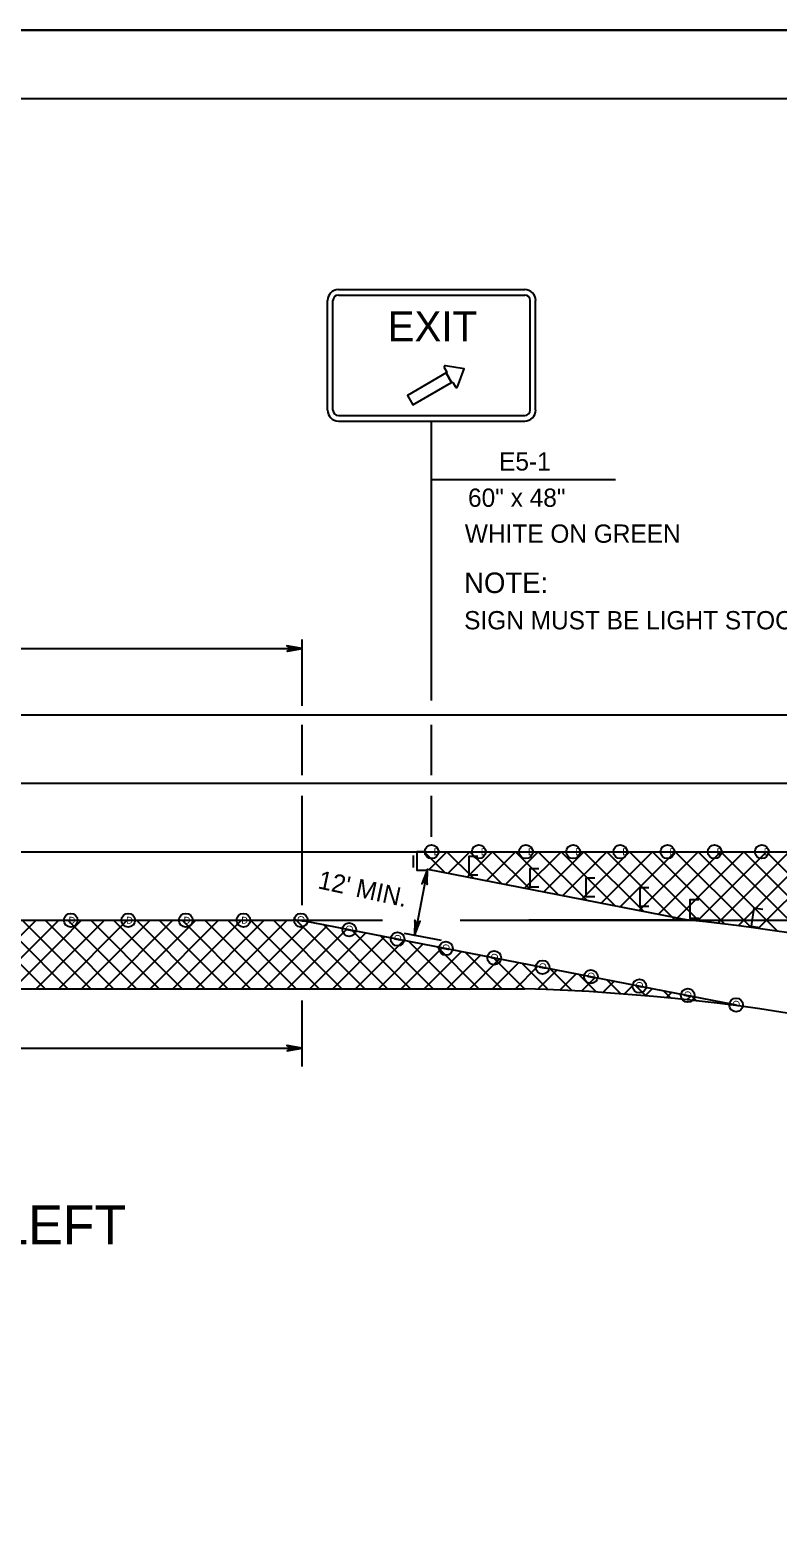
# Model space of a CAD drawing. Extents: x 499945 to 500993, y 499985 to 500645.
# Drawn here: x 500323.4 to 500487, y 500315 to 500645 of the extents above; entities that cross this region are included whole.
import ezdxf

# ---------------------------------------------------------------- set-up
doc = ezdxf.new("R2010")
doc.units = 0
for name, color, linetype in [('1', 7, 'Continuous'), ('24', 7, 'Continuous'), ('39', 7, 'Continuous'), ('41', 7, 'Continuous'), ('5', 7, 'Continuous'), ('56', 7, 'Continuous'), ('60', 7, 'Continuous')]:
    doc.layers.add(name, color=color, linetype=linetype)

msp = doc.modelspace()

# ---------------------------------------------------------------- linework, layer by layer
at = {"layer": '1'}
for p, q in [((500993, 500645), (499944.83, 500645)), ((500990, 500630), (500000, 500630)), ((500411.24, 500498.27), (500411.24, 500559.44)), ((500382.92, 500497.13), (500382.92, 500511.63)), ((500077.46, 500495.15), (500813.85, 500495.15)), ((500382.92, 500481.91), (500382.92, 500492.98)), ((500411.24, 500481.91), (500411.24, 500492.98)), ((500077.46, 500480.16), (500813.85, 500480.16)), ((500382.92, 500453.5), (500382.92, 500477.41)), ((500411.24, 500468.44), (500411.24, 500477.41)), ((500077.46, 500465.17), (500813.85, 500465.17)), ((500414.19, 500460.59), (500409.6, 500465.17)), ((500410.69, 500461.26), (500414.6, 500465.17)), ((500411.24, 500465.17), (500813.85, 500465.17)), ((500420.39, 500459.38), (500414.6, 500465.17)), ((500414.88, 500460.45), (500419.59, 500465.17)), ((500419.06, 500459.64), (500424.59, 500465.17)), ((500426.59, 500458.18), (500419.59, 500465.17)), ((500423.24, 500458.83), (500429.59, 500465.17)), ((500432.79, 500456.97), (500424.59, 500465.17)), ((500427.43, 500458.01), (500434.58, 500465.17)), ((500438.99, 500455.77), (500429.59, 500465.17)), ((500431.61, 500457.2), (500439.58, 500465.17)), ((500445.19, 500454.56), (500434.58, 500465.17)), ((500435.79, 500456.39), (500444.58, 500465.17)), ((500451.39, 500453.36), (500439.58, 500465.17)), ((500439.98, 500455.57), (500449.57, 500465.17)), ((500444.16, 500454.76), (500454.57, 500465.17)), ((500457.59, 500452.15), (500444.58, 500465.17)), ((500447.77, 500463.37), (500449.57, 500465.17)), ((500448.34, 500453.95), (500459.56, 500465.17)), ((500464.56, 500450.18), (500449.57, 500465.17)), ((500451.64, 500462.24), (500454.57, 500465.17)), ((500452.53, 500453.14), (500464.56, 500465.17)), ((500469.56, 500450.18), (500454.57, 500465.17)), ((500456.71, 500452.32), (500469.56, 500465.17)), ((500475.41, 500449.33), (500459.56, 500465.17)), ((500460.9, 500451.51), (500474.55, 500465.17)), ((500464.56, 500450.18), (500479.55, 500465.17)), ((500481.16, 500448.57), (500464.56, 500465.17)), ((500469.56, 500450.18), (500484.54, 500465.17)), ((500486.93, 500447.79), (500469.56, 500465.17)), ((500473.88, 500449.51), (500489.54, 500465.17)), ((500492.82, 500446.9), (500474.55, 500465.17)), ((500478.33, 500448.96), (500494.54, 500465.17)), ((500498.8, 500445.92), (500479.55, 500465.17)), ((500482.75, 500448.38), (500499.53, 500465.17)), ((500504.87, 500444.84), (500484.54, 500465.17)), ((500410.35, 500461.33), (500407.55, 500446.92)), ((500410.35, 500461.33), (500467.63, 500450.2)), ((500077.46, 500450.18), (500400.48, 500450.18)), ((500320.75, 500446.26), (500324.67, 500450.18)), ((500325.59, 500446.26), (500321.67, 500450.18)), ((500325.74, 500446.26), (500329.66, 500450.18)), ((500332.45, 500444.4), (500326.67, 500450.18)), ((500329.66, 500435.19), (500344.65, 500450.18)), ((500330.24, 500445.76), (500334.66, 500450.18)), ((500346.65, 500435.19), (500331.66, 500450.18)), ((500333.49, 500444.02), (500339.66, 500450.18)), ((500334.66, 500435.19), (500349.65, 500450.18)), ((500351.65, 500435.19), (500336.66, 500450.18)), ((500339.66, 500435.19), (500354.64, 500450.18)), ((500356.64, 500435.19), (500341.65, 500450.18)), ((500344.65, 500435.19), (500359.64, 500450.18)), ((500361.64, 500435.19), (500346.65, 500450.18)), ((500349.65, 500435.19), (500364.64, 500450.18)), ((500366.63, 500435.19), (500351.65, 500450.18)), ((500354.64, 500435.19), (500369.63, 500450.18)), ((500371.63, 500435.19), (500356.64, 500450.18)), ((500359.64, 500435.19), (500374.63, 500450.18)), ((500376.63, 500435.19), (500361.64, 500450.18)), ((500364.64, 500435.19), (500379.62, 500450.18)), ((500381.62, 500435.19), (500366.63, 500450.18)), ((500369.63, 500435.19), (500384.3, 500449.86)), ((500386.62, 500435.19), (500371.63, 500450.18)), ((500374.63, 500435.19), (500388.48, 500449.04)), ((500391.62, 500435.19), (500376.63, 500450.18)), ((500396.61, 500435.19), (500381.38, 500450.42)), ((500382.64, 500450.18), (500477.88, 500431.66)), ((500401.61, 500435.19), (500387.58, 500449.22)), ((500417.48, 500450.18), (500813.85, 500450.18)), ((500467.63, 500450.18), (500432.56, 500450.18)), ((500314.67, 500435.19), (500325.74, 500446.26)), ((500326.67, 500435.19), (500315.6, 500446.26)), ((500319.67, 500435.19), (500330.24, 500445.76)), ((500331.66, 500435.19), (500320.59, 500446.26)), ((500336.66, 500435.19), (500325.59, 500446.26)), ((500379.62, 500435.19), (500392.66, 500448.23)), ((500384.62, 500435.19), (500396.85, 500447.42)), ((500389.62, 500435.19), (500401.03, 500446.6)), ((500406.6, 500435.19), (500393.78, 500448.01)), ((500394.61, 500435.19), (500405.21, 500445.79)), ((500411.6, 500435.19), (500399.98, 500446.81)), ((500416.6, 500435.19), (500406.19, 500445.6)), ((500324.67, 500435.19), (500333.49, 500444.02)), ((500341.65, 500435.19), (500332.45, 500444.4)), ((500399.61, 500435.19), (500409.4, 500444.98)), ((500404.61, 500435.19), (500413.58, 500444.16)), ((500409.6, 500435.19), (500417.76, 500443.35)), ((500421.59, 500435.19), (500412.39, 500444.4)), ((500414.6, 500435.19), (500421.94, 500442.54)), ((500426.59, 500435.19), (500418.59, 500443.19)), ((500419.59, 500435.19), (500426.13, 500441.72)), ((500431.59, 500435.19), (500424.79, 500441.98)), ((500424.59, 500435.19), (500430.31, 500440.91)), ((500429.59, 500435.19), (500434.49, 500440.1)), ((500436.58, 500435.19), (500431, 500440.78)), ((500434.58, 500435.19), (500438.68, 500439.28)), ((500442.01, 500434.76), (500437.2, 500439.57)), ((500439.29, 500434.9), (500442.86, 500438.47)), ((500077.46, 500435.19), (500431.64, 500435.19)), ((500326.67, 500435.19), (500323.79, 500438.06)), ((500447.31, 500434.45), (500443.4, 500438.37)), ((500444.04, 500434.65), (500447.04, 500437.66)), ((500448.74, 500434.36), (500451.22, 500436.84)), ((500452.68, 500434.08), (500449.6, 500437.16)), ((500453.4, 500434.03), (500455.41, 500436.03)), ((500458.12, 500433.64), (500455.8, 500435.95)), ((500458.02, 500433.65), (500459.59, 500435.22)), ((500382.92, 500418.14), (500382.92, 500432.64)), ((500463.63, 500433.12), (500462.01, 500434.75)), ((500462.59, 500433.22), (500463.77, 500434.4)), ((500467.13, 500432.76), (500467.96, 500433.59)), ((500469.22, 500432.53), (500468.21, 500433.54))]:
    msp.add_line(p, q, dxfattribs=at)
for radius, start, end in [(481.7, 70.1193, 84.0477), (464.3, 51.3777, 88.277)]:
    msp.add_arc((500417.68, 499971.1), radius, start, end, dxfattribs=at)
at = {"layer": '24'}
for points in [[(500382.92, 500509.63), (500379.6, 500510.22), (500380.39, 500509.63), (500379.62, 500509.05), (500382.92, 500509.63), (500382.7, 500509.62), (500379.69, 500510.17), (500380.46, 500509.62), (500379.75, 500509.1), (500382.58, 500509.61), (500382.47, 500509.63), (500379.9, 500510.09), (500380.47, 500509.62), (500379.88, 500509.17), (500382.42, 500509.63), (500382.31, 500509.61), (500380.06, 500510.02), (500380.5, 500509.63), (500380.05, 500509.22), (500381.99, 500509.61), (500381.8, 500509.61), (500380.23, 500509.94), (500380.53, 500509.64), (500380.2, 500509.31), (500381.77, 500509.63), (500381.59, 500509.64), (500380.41, 500509.84), (500380.63, 500509.61), (500380.39, 500509.38), (500381.43, 500509.63), (500381.26, 500509.65), (500380.55, 500509.78), (500380.67, 500509.62), (500380.47, 500509.44), (500381.18, 500509.63), (500380.71, 500509.74), (500380.78, 500509.61), (500380.57, 500509.48), (500381.06, 500509.61), (500380.75, 500509.69), (500380.88, 500509.59), (500380.74, 500509.53), (500380.88, 500509.62), (500380.8, 500509.64)], [(500410.35, 500461.33), (500409.14, 500458.18), (500409.87, 500458.85), (500410.29, 500457.97), (500410.35, 500461.33), (500410.31, 500461.11), (500409.2, 500458.26), (500409.89, 500458.91), (500410.27, 500458.11), (500410.3, 500460.99), (500410.26, 500460.89), (500409.32, 500458.44), (500409.89, 500458.92), (500410.22, 500458.25), (500410.25, 500460.84), (500410.25, 500460.73), (500409.42, 500458.59), (500409.89, 500458.95), (500410.2, 500458.43), (500410.19, 500460.41), (500410.15, 500460.23), (500409.53, 500458.74), (500409.89, 500458.98), (500410.15, 500458.6), (500410.13, 500460.2), (500410.09, 500460.03), (500409.66, 500458.9), (500409.93, 500459.08), (500410.11, 500458.79), (500410.07, 500459.86), (500410.02, 500459.7), (500409.75, 500459.03), (500409.93, 500459.11), (500410.06, 500458.89), (500410.02, 500459.61), (500409.82, 500459.18), (500409.96, 500459.22), (500410.04, 500459), (500410.01, 500459.5), (500409.88, 500459.21), (500410, 500459.32), (500410.03, 500459.16), (500409.97, 500459.32), (500409.94, 500459.25)], [(500407.52, 500446.85), (500408.73, 500450), (500408, 500449.33), (500407.58, 500450.2), (500407.52, 500446.85), (500407.55, 500447.07), (500408.67, 500449.92), (500407.98, 500449.27), (500407.6, 500450.06), (500407.57, 500447.18), (500407.6, 500447.29), (500408.55, 500449.73), (500407.98, 500449.25), (500407.65, 500449.92), (500407.61, 500447.34), (500407.62, 500447.45), (500408.45, 500449.59), (500407.98, 500449.23), (500407.67, 500449.75), (500407.68, 500447.77), (500407.72, 500447.95), (500408.33, 500449.44), (500407.98, 500449.19), (500407.72, 500449.58), (500407.74, 500447.98), (500407.78, 500448.15), (500408.21, 500449.28), (500407.94, 500449.1), (500407.76, 500449.38), (500407.8, 500448.31), (500407.85, 500448.48), (500408.12, 500449.15), (500407.94, 500449.06), (500407.8, 500449.29), (500407.85, 500448.56), (500408.05, 500449), (500407.91, 500448.96), (500407.83, 500449.18), (500407.86, 500448.68), (500407.99, 500448.97), (500407.87, 500448.86), (500407.84, 500449.02), (500407.9, 500448.85), (500407.93, 500448.93)], [(500382.92, 500422.2), (500379.6, 500422.78), (500380.39, 500422.2), (500379.62, 500421.62), (500382.92, 500422.2), (500382.7, 500422.19), (500379.69, 500422.74), (500380.46, 500422.19), (500379.75, 500421.66), (500382.58, 500422.18), (500382.47, 500422.2), (500379.9, 500422.65), (500380.47, 500422.19), (500379.88, 500421.74), (500382.42, 500422.2), (500382.31, 500422.18), (500380.06, 500422.59), (500380.5, 500422.2), (500380.05, 500421.79), (500381.99, 500422.18), (500381.8, 500422.18), (500380.23, 500422.5), (500380.53, 500422.21), (500380.2, 500421.88), (500381.77, 500422.2), (500381.59, 500422.21), (500380.41, 500422.41), (500380.63, 500422.18), (500380.39, 500421.95), (500381.43, 500422.2), (500381.26, 500422.21), (500380.55, 500422.35), (500380.67, 500422.19), (500380.47, 500422.01), (500381.18, 500422.2), (500380.71, 500422.31), (500380.78, 500422.18), (500380.57, 500422.05), (500381.06, 500422.18), (500380.75, 500422.26), (500380.88, 500422.16), (500380.74, 500422.1), (500380.88, 500422.19), (500380.8, 500422.21)]]:
    msp.add_lwpolyline(points, dxfattribs=at)
at = {"layer": '39'}
msp.add_line((500405.26, 500447.36), (500413.34, 500445.79), dxfattribs=at)
at = {"layer": '41'}
msp.add_lwpolyline([(499944.83, 500645), (500993, 500645), (500993, 499985), (499944.83, 499985)], close=True, dxfattribs=at)
at = {"layer": '5'}
for p, q in [((500411.24, 500546.64), (500451.53, 500546.64)), ((500232.5, 500509.63), (500382.92, 500509.63)), ((500411.24, 500465.17), (500813.85, 500465.17)), ((500232.5, 500422.2), (500382.92, 500422.2))]:
    msp.add_line(p, q, dxfattribs=at)
at = {"layer": '56'}
for p, q in [((500390.86, 500588.22), (500431.63, 500588.22)), ((500390.86, 500587.02), (500431.63, 500587.02)), ((500388.46, 500561.84), (500388.46, 500585.82)), ((500389.66, 500561.84), (500389.66, 500585.82)), ((500432.83, 500561.84), (500432.83, 500585.82)), ((500434.02, 500561.84), (500434.02, 500585.82)), ((500390.86, 500560.64), (500431.63, 500560.64)), ((500390.86, 500559.44), (500431.63, 500559.44)), ((500407.23, 500464.35), (500407.23, 500461.7))]:
    msp.add_line(p, q, dxfattribs=at)
for points in [[(500410.03, 500465.14), (500408.03, 500465.14), (500408.03, 500463.14), (500408.03, 500461.15), (500410.03, 500461.15)], [(500421.39, 500464.13), (500419.39, 500464.13), (500419.39, 500462.13), (500419.39, 500460.13), (500421.39, 500460.13)], [(500434.73, 500461.46), (500432.74, 500461.46), (500432.74, 500459.46), (500432.74, 500457.46), (500434.73, 500457.46)], [(500446.98, 500459.36), (500444.98, 500459.36), (500444.98, 500457.36), (500444.98, 500455.36), (500446.98, 500455.36)], [(500458.8, 500457.26), (500456.8, 500457.26), (500456.8, 500455.26), (500456.8, 500453.27), (500458.8, 500453.27)], [(500469.74, 500454.62), (500467.74, 500454.62), (500467.74, 500452.62), (500467.74, 500450.62), (500469.74, 500450.62)], [(500483.77, 500452.54), (500481.8, 500452.85), (500481.48, 500450.88), (500481.17, 500448.91), (500483.14, 500448.59)]]:
    msp.add_lwpolyline(points, dxfattribs=at)
for centre in [(500411.24, 500465.17), (500421.57, 500465.17), (500431.89, 500465.17), (500442.21, 500465.17), (500452.53, 500465.17), (500462.86, 500465.17), (500473.18, 500465.17), (500483.5, 500465.17), (500332.28, 500450.18), (500344.87, 500450.18), (500357.46, 500450.18), (500370.05, 500450.18), (500382.64, 500450.18), (500393.22, 500448.12), (500403.8, 500446.06), (500414.39, 500444.01), (500424.97, 500441.95), (500435.55, 500439.89), (500446.13, 500437.83), (500456.72, 500435.78), (500467.3, 500433.72), (500477.88, 500431.66)]:
    msp.add_circle(centre, 1.5, dxfattribs=at)
for centre, radius, start, end in [((500390.86, 500585.82), 2.4, 90, 180), ((500390.86, 500585.82), 1.2, 90, 180), ((500431.63, 500585.82), 2.4, 0, 90), ((500431.63, 500585.82), 1.2, 0, 90), ((500390.86, 500561.84), 2.4, 180, 270), ((500390.86, 500561.84), 1.2, 180, 270), ((500431.63, 500561.84), 2.4, 270, 0), ((500431.63, 500561.84), 1.2, 270, 0)]:
    msp.add_arc(centre, radius, start, end, dxfattribs=at)
at = {"layer": '60'}
msp.add_line((500411.24, 500559.44), (500411.24, 500559.44), dxfattribs=at)
for points in [[(500415.64, 500567.89), (500415.75, 500567.92), (500415.8, 500567.92), (500415.85, 500567.9), (500415.88, 500567.89), (500415.91, 500567.86), (500415.97, 500567.8), (500416.48, 500566.91), (500416.53, 500566.86), (500416.58, 500566.82), (500416.61, 500566.81), (500416.67, 500566.79), (500416.7, 500566.79), (500416.74, 500566.8), (500416.81, 500566.82), (500416.86, 500566.86), (500416.89, 500566.9), (500416.91, 500566.95), (500418.41, 500570.87), (500414.27, 500571.53), (500414.21, 500571.54), (500414.17, 500571.53), (500414.1, 500571.5), (500414.04, 500571.44), (500414.01, 500571.38), (500413.99, 500571.33), (500413.99, 500571.29), (500414.02, 500571.18), (500414.53, 500570.29), (500414.55, 500570.24), (500414.56, 500570.19), (500414.56, 500570.16), (500414.56, 500570.12), (500414.53, 500570.05), (500414.44, 500569.96)], [(500415.64, 500567.89), (500414.44, 500569.96), (500405.94, 500565.05), (500407.14, 500562.97)]]:
    msp.add_lwpolyline(points, close=True, dxfattribs=at)
for centre in [(500411.24, 500465.17), (500421.57, 500465.17), (500431.89, 500465.17), (500442.21, 500465.17), (500452.53, 500465.17), (500462.86, 500465.17), (500473.18, 500465.17), (500483.5, 500465.17), (500332.28, 500450.18), (500344.87, 500450.18), (500357.46, 500450.18), (500370.05, 500450.18), (500382.64, 500450.18), (500393.22, 500448.12), (500403.8, 500446.06), (500414.39, 500444.01), (500424.97, 500441.95), (500435.55, 500439.89), (500446.13, 500437.83), (500456.72, 500435.78), (500467.3, 500433.72), (500477.88, 500431.66)]:
    msp.add_circle(centre, 1.5, dxfattribs=at)

# ---------------------------------------------------------------- texts
at = {"layer": '1'}
msp.add_text('EXIT', height=6.6, dxfattribs=at).set_placement((500401.61, 500576.86))
msp.add_text("12' MIN.", height=4, rotation=347.8305, dxfattribs=at).set_placement((500386.16, 500457.19))
at = {"layer": '5'}
for s, height, p in [('E5-1', 4, (500426.02, 500548.61)), ('60" x 48"', 4, (500419.22, 500540.67)), ('WHITE ON GREEN', 4, (500418.52, 500532.8)), ('NOTE:', 4.5, (500418.37, 500521.79)), ('SIGN MUST BE LIGHT STOCK (0.024")', 4, (500418.37, 500513.85)), ('DIVIDED, EXIT RAMP CONSTRUCTION, LEFT', 8.5, (500101.91, 500379.26))]:
    msp.add_text(s, height=height, dxfattribs=at).set_placement(p)
at = {"layer": '56'}
for p in [(500411.7, 500464.42), (500422.03, 500464.42), (500432.35, 500464.42), (500442.67, 500464.42), (500453, 500464.42), (500463.32, 500464.42), (500473.64, 500464.42), (500483.97, 500464.42), (500331.82, 500449.43), (500344.41, 500449.43), (500357, 500449.43), (500369.59, 500449.43)]:
    msp.add_text('D', height=1.5, dxfattribs=at).set_placement(p)
for p in [(500383.29, 500449.59), (500393.87, 500447.53), (500404.45, 500445.47), (500415.03, 500443.41), (500425.62, 500441.35), (500436.2, 500439.3), (500446.78, 500437.24), (500457.36, 500435.18), (500467.95, 500433.12), (500478.53, 500431.07)]:
    msp.add_text('D', height=1.5, rotation=79.006, dxfattribs=at).set_placement(p)

doc.saveas('drawing.dxf')
